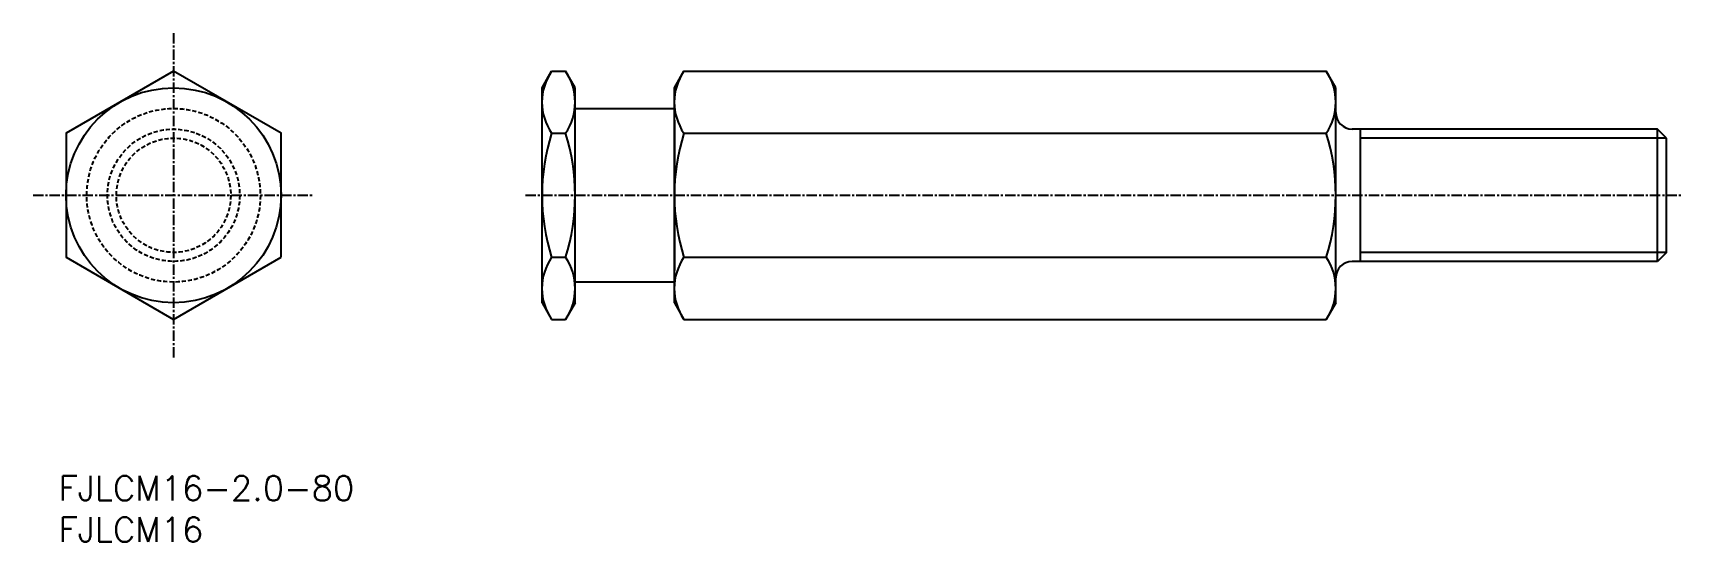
# Model space of a CAD drawing. Extents: x 46 to 246, y 77 to 139.
import ezdxf
from ezdxf.enums import TextEntityAlignment as Align

# ---------------------------------------------------------------- set-up
doc = ezdxf.new("R2010")
doc.units = 0
doc.linetypes.add('CENTER', pattern=[2, 1.25, -0.25, 0.25, -0.25])
doc.linetypes.add('DASHED', pattern=[0.75, 0.5, -0.25])
doc.layers.get('0').update_dxf_attribs({"linetype": 'CONTINUOUS'})
doc.layers.add('CENTER', color=1, linetype='CENTER')
doc.styles.get("Standard").update_dxf_attribs({"font": 'txt.shx', "bigfont": 'extfont.shx'})

msp = doc.modelspace()

# ---------------------------------------------------------------- linework, layer by layer
at = {"color": 7, "linetype": 'CONTINUOUS'}
for p, q in [((107.63, 132.25), (108.79, 134.26)), ((108.79, 134.26), (110.47, 134.26)), ((111.63, 132.25), (110.47, 134.26)), ((123.63, 132.25), (124.79, 134.26)), ((124.79, 134.26), (202.47, 134.26)), ((203.63, 132.25), (202.47, 134.26)), ((107.63, 106.25), (107.63, 132.25)), ((111.63, 106.25), (111.63, 132.25)), ((111.63, 106.25), (111.63, 132.25)), ((123.63, 106.25), (123.63, 132.25)), ((203.63, 106.25), (203.63, 132.25)), ((203.63, 106.25), (203.63, 132.25)), ((111.63, 129.75), (123.63, 129.75)), ((123.63, 128.35), (123.63, 110.15)), ((108.79, 126.76), (110.47, 126.76)), ((124.79, 126.76), (202.47, 126.76)), ((242.54, 127.25), (205.63, 127.25)), ((206.63, 111.25), (206.63, 127.25)), ((242.54, 111.25), (242.54, 127.25)), ((243.63, 126.17), (242.54, 127.25)), ((243.63, 112.33), (243.63, 126.17)), ((243.63, 112.33), (242.54, 111.25)), ((108.79, 111.75), (110.47, 111.75)), ((124.79, 111.75), (202.47, 111.75)), ((242.54, 111.25), (205.63, 111.25)), ((123.63, 108.75), (111.63, 108.75)), ((107.63, 106.25), (108.79, 104.24)), ((111.63, 106.25), (110.47, 104.24)), ((123.63, 106.25), (124.79, 104.24)), ((203.63, 106.25), (202.47, 104.24)), ((108.79, 104.24), (110.47, 104.24)), ((124.79, 104.24), (202.47, 104.24))]:
    msp.add_line(p, q, dxfattribs=at)
at = {"color": 3, "linetype": 'CONTINUOUS'}
for p, q in [((243.63, 126.17), (206.63, 126.17)), ((243.63, 112.33), (206.63, 112.33))]:
    msp.add_line(p, q, dxfattribs=at)
at = {"color": 7, "linetype": 'CONTINUOUS'}
msp.add_lwpolyline([(76.06, 111.75), (76.06, 126.76), (63.06, 134.26), (50.06, 126.76), (50.06, 111.75), (63.06, 104.24)], close=True, dxfattribs=at)
msp.add_circle((63.06, 119.25), 13, dxfattribs=at)
at = {"color": 3, "linetype": 'DASHED'}
for radius in [10.5, 8, 6.92]:
    msp.add_circle((63.06, 119.25), radius, dxfattribs=at)
at = {"color": 7, "linetype": 'CONTINUOUS'}
for centre, radius, start, end in [((114.27, 130.51), 6.65, 145.6157, 214.3843), ((104.98, 130.51), 6.65, 325.6157, 34.3843), ((130.27, 130.51), 6.65, 145.6157, 214.3843), ((196.98, 130.51), 6.65, 325.6157, 34.3843), ((205.63, 129.25), 2, 180, 270), ((132.47, 119.25), 24.84, 162.412, 197.588), ((86.79, 119.25), 24.84, 342.412, 17.588), ((148.47, 119.25), 24.84, 162.412, 197.588), ((178.79, 119.25), 24.84, 342.412, 17.588), ((114.27, 107.99), 6.65, 145.6157, 214.3843), ((104.98, 107.99), 6.65, 325.6157, 34.3843), ((130.27, 107.99), 6.65, 145.6157, 214.3843), ((196.98, 107.99), 6.65, 325.6157, 34.3843), ((205.63, 109.25), 2, 90, 180)]:
    msp.add_arc(centre, radius, start, end, dxfattribs=at)
at = {"layer": 'CENTER', "color": 1, "linetype": 'CENTER'}
for p, q in [((63.06, 138.88), (63.06, 99.62)), ((46.06, 119.25), (80.06, 119.25)), ((105.63, 119.25), (245.63, 119.25))]:
    msp.add_line(p, q, dxfattribs=at)

# ---------------------------------------------------------------- texts
at = {"color": 7, "linetype": 'CONTINUOUS'}
for s, p in [('FJLCM16-2.0-80', (49.17, 83.81)), ('FJLCM16', (49.17, 78.81))]:
    msp.add_text(s, height=3, dxfattribs=at).set_placement(p, align=Align.MIDDLE_LEFT)

doc.saveas('drawing.dxf')
